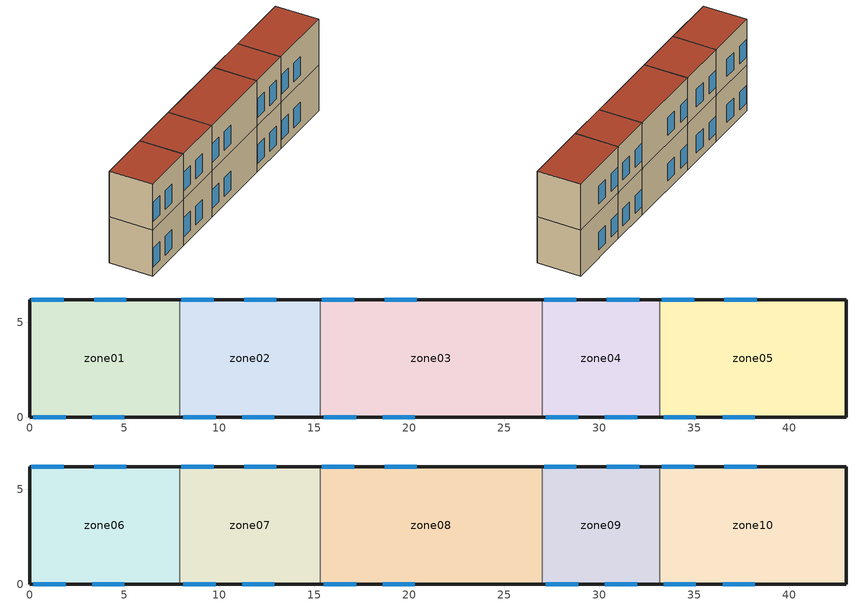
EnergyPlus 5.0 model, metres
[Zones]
zone01
 floor ground (GROUND_FLOOR): 7.9,6.2 7.9,0 0,0 0,6.2 z0
 wall outside (EXT_WALL): 7.9,6.2 0,6.2 0,0 7.9,0 z0:6.9
 wall to zone02 (ADJ_WALL): 7.9,0 7.9,6.2 z0:6.9
 window (EXT_WINDOW1): 0.2,0 1.9,0 / 3.3,0 5,0 z1.25:4.05; 1.8,6.2 0.1,6.2 / 5.1,6.2 3.4,6.2 z1.25:3.85
 ceiling to zone06 (ADJ_CEILING): 0,6.2 0,0 7.9,0 7.9,6.2 z6.9
zone02
 floor ground (GROUND_FLOOR): 15.3,6.2 15.3,0 7.9,0 7.9,6.2 z0
 wall outside (EXT_WALL): 15.3,6.2 7.9,6.2 / 7.9,0 15.3,0 z0:6.9
 wall to zone03 (ADJ_WALL): 15.3,0 15.3,6.2 z0:6.9
 wall to zone01 (ADJ_WALL): 7.9,6.2 7.9,0 z0:6.9
 window (EXT_WINDOW1): 8.1,0 9.8,0 / 11.2,0 12.9,0 z1.25:4.05; 9.7,6.2 8,6.2 / 13,6.2 11.3,6.2 z1.25:3.85
 ceiling to zone07 (ADJ_CEILING): 7.9,6.2 7.9,0 15.3,0 15.3,6.2 z6.9
zone03
 floor ground (GROUND_FLOOR): 27,6.2 27,0 15.3,0 15.3,6.2 z0
 wall outside (EXT_WALL): 27,6.2 15.3,6.2 / 15.3,0 27,0 z0:6.9
 wall to zone04 (ADJ_WALL): 27,0 27,6.2 z0:6.9
 wall to zone02 (ADJ_WALL): 15.3,6.2 15.3,0 z0:6.9
 window (EXT_WINDOW1): 15.5,0 17.2,0 / 18.6,0 20.3,0 z1.25:4.05; 17.1,6.2 15.4,6.2 / 20.4,6.2 18.7,6.2 z1.25:3.85
 ceiling to zone08 (ADJ_CEILING): 15.3,6.2 15.3,0 27,0 27,6.2 z6.9
zone04
 floor ground (GROUND_FLOOR): 33.2,6.2 33.2,0 27,0 27,6.2 z0
 wall outside (EXT_WALL): 33.2,6.2 27,6.2 / 27,0 33.2,0 z0:6.9
 wall to zone05 (ADJ_WALL): 33.2,0 33.2,6.2 z0:6.9
 wall to zone03 (ADJ_WALL): 27,6.2 27,0 z0:6.9
 window (EXT_WINDOW1): 27.2,0 28.9,0 / 30.3,0 32,0 z1.25:4.05; 28.8,6.2 27.1,6.2 / 32.1,6.2 30.4,6.2 z1.25:3.85
 ceiling to zone09 (ADJ_CEILING): 27,6.2 27,0 33.2,0 33.2,6.2 z6.9
zone05
 floor ground (GROUND_FLOOR): 43,6.2 43,0 33.2,0 33.2,6.2 z0
 wall outside (EXT_WALL): 33.2,0 43,0 43,6.2 33.2,6.2 z0:6.9
 wall to zone04 (ADJ_WALL): 33.2,6.2 33.2,0 z0:6.9
 window (EXT_WINDOW1): 33.4,0 35.1,0 / 36.5,0 38.2,0 z1.25:4.05; 35,6.2 33.3,6.2 / 38.3,6.2 36.6,6.2 z1.25:3.85
 ceiling to zone10 (ADJ_CEILING): 33.2,6.2 33.2,0 43,0 43,6.2 z6.9
zone06
 floor to zone01 (ADJ_CEILING): 7.9,6.2 7.9,0 0,0 0,6.2 z6.9
 wall outside (EXT_WALL): 7.9,6.2 0,6.2 0,0 7.9,0 z6.9:13.8
 wall to zone07 (ADJ_WALL): 7.9,0 7.9,6.2 z6.9:13.8
 window (EXT_WINDOW1): 0.2,0 1.9,0 / 3.3,0 5,0 z8.15:10.95; 1.8,6.2 0.1,6.2 / 5.1,6.2 3.4,6.2 z8.15:10.75
 roof outside (EXT_ROOF): 0,6.2 0,0 7.9,0 7.9,6.2 z13.8
zone07
 floor to zone02 (ADJ_CEILING): 15.3,6.2 15.3,0 7.9,0 7.9,6.2 z6.9
 wall outside (EXT_WALL): 15.3,6.2 7.9,6.2 / 7.9,0 15.3,0 z6.9:13.8
 wall to zone08 (ADJ_WALL): 15.3,0 15.3,6.2 z6.9:13.8
 wall to zone06 (ADJ_WALL): 7.9,6.2 7.9,0 z6.9:13.8
 window (EXT_WINDOW1): 8.1,0 9.8,0 / 11.2,0 12.9,0 z8.15:10.95; 9.7,6.2 8,6.2 / 13,6.2 11.3,6.2 z8.15:10.75
 roof outside (EXT_ROOF): 7.9,6.2 7.9,0 15.3,0 15.3,6.2 z13.8
zone08
 floor to zone03 (ADJ_CEILING): 27,6.2 27,0 15.3,0 15.3,6.2 z6.9
 wall outside (EXT_WALL): 27,6.2 15.3,6.2 / 15.3,0 27,0 z6.9:13.8
 wall to zone09 (ADJ_WALL): 27,0 27,6.2 z6.9:13.8
 wall to zone07 (ADJ_WALL): 15.3,6.2 15.3,0 z6.9:13.8
 window (EXT_WINDOW1): 15.5,0 17.2,0 / 18.6,0 20.3,0 z8.15:10.95; 17.1,6.2 15.4,6.2 / 20.4,6.2 18.7,6.2 z8.15:10.75
 roof outside (EXT_ROOF): 15.3,6.2 15.3,0 27,0 27,6.2 z13.8
zone09
 floor to zone04 (ADJ_CEILING): 33.2,6.2 33.2,0 27,0 27,6.2 z6.9
 wall outside (EXT_WALL): 33.2,6.2 27,6.2 / 27,0 33.2,0 z6.9:13.8
 wall to zone10 (ADJ_WALL): 33.2,0 33.2,6.2 z6.9:13.8
 wall to zone08 (ADJ_WALL): 27,6.2 27,0 z6.9:13.8
 window (EXT_WINDOW1): 27.2,0 28.9,0 / 30.3,0 32,0 z8.15:10.95; 28.8,6.2 27.1,6.2 / 32.1,6.2 30.4,6.2 z8.15:10.75
 roof outside (EXT_ROOF): 27,6.2 27,0 33.2,0 33.2,6.2 z13.8
zone10
 floor to zone05 (ADJ_CEILING): 43,6.2 43,0 33.2,0 33.2,6.2 z6.9
 wall outside (EXT_WALL): 33.2,0 43,0 43,6.2 33.2,6.2 z6.9:13.8
 wall to zone09 (ADJ_WALL): 33.2,6.2 33.2,0 z6.9:13.8
 window (EXT_WINDOW1): 33.4,0 35.1,0 / 36.5,0 38.2,0 z8.15:10.95; 35,6.2 33.3,6.2 / 38.3,6.2 36.6,6.2 z8.15:10.75
 roof outside (EXT_ROOF): 33.2,6.2 33.2,0 43,0 43,6.2 z13.8
[Building]
TRNSYS18: North Axis {deg}=0; Terrain=City; Loads Convergence Tolerance Value=0; Temperature Convergence Tolerance Value {deltaC}=0; Solar Distribution=FullInteriorAndExterior; Maximum Number of Warmup Days=0
[Site:Location]
not used: Latitude {deg}=0; Longitude {deg}=0; Time Zone {hr}=0; Elevation {m}=0
[Construction]
GROUND_FLOOR; EXT_WALL; EXT_ROOF; ADJ_WALL; ADJ_CEILING; EXT_WINDOW1: 
[WindowProperty:ShadingControl]
ESHADE=0; ISHADE=INPUT 1*MAX_ISHADE : SHADECNTRL=ISHADE_INTERNAL
[SurfaceProperty:OtherSideCoefficients]
BOUNDARY=IDENTICAL; BOUNDARY=INPUT 1*TBOUNDARY; BOUNDARY=INPUT 1*TBOUNDARY_2; BOUNDARY=INPUT 1*TBOUNDARY_3; BOUNDARY=INPUT 1*TGROUND; BOUNDARY=20; BOUNDARY=15
[Zone] Multiplier=1
zone01; zone02; zone03; zone04; zone05; zone06; zone07; zone08; zone09; zone10
